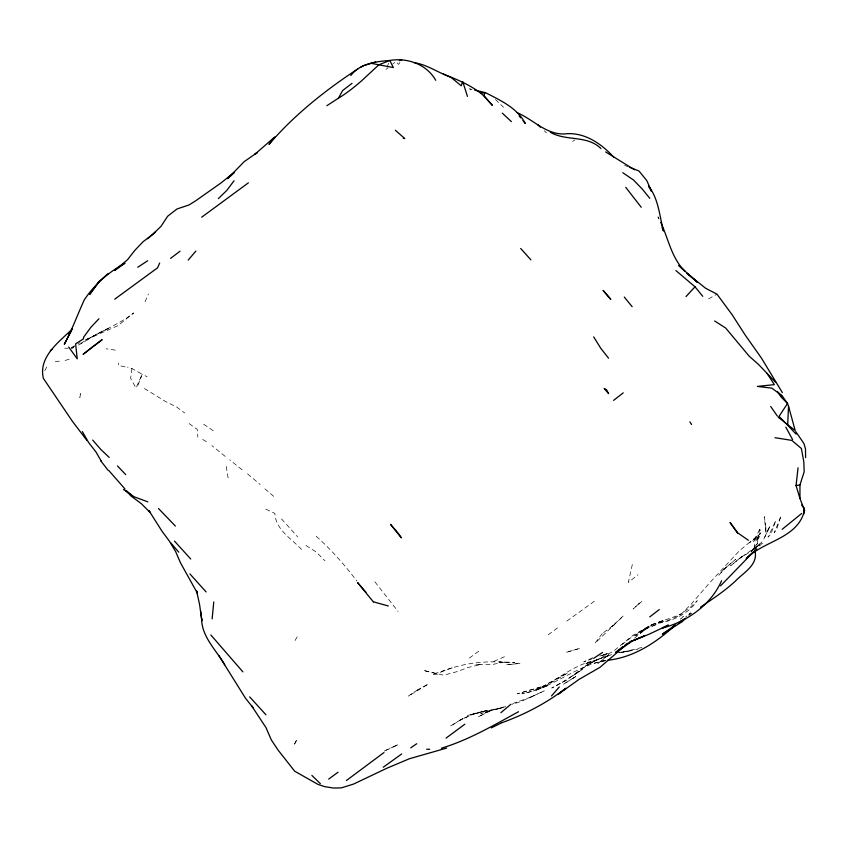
<?xml version="1.0" encoding="UTF-8"?>
<svg xmlns="http://www.w3.org/2000/svg" width="848" height="848" viewBox="0 0 848 848"><rect width="100%" height="100%" fill="white"/><g stroke="black" fill="none" stroke-linecap="round" stroke-linejoin="round"><path stroke-width="0.64" stroke-dasharray="4.24 3.18" d="M131.949 368.562L130.634 378.335L135.998 388.045L142.22 374.212L131.949 368.562L127.497 367.173M760.783 530.35L759.649 529.512L757.465 540.982L758.101 535.374L757.444 543.494L754.858 549.674M632.322 564.545L628.368 582.375L638.014 574.764M138.001 385.109L142.22 374.212L147.117 376.777M387.038 67.13L388.872 62.688M145.072 301.75L148.421 294.033M769.783 526.513L763.635 539.445L769.783 526.513L766.062 533.678M759.649 529.512L753.088 542.232L760.667 532.979L759.055 537.462L755.536 541.586L760.667 532.979L749.176 542.815L757.868 536.837L748.487 543.208L739.392 550.776L709.606 582.862L691.311 604.03L680.075 615.362L668.616 620.068L657.55 623.375C672.952 621.054 688.279 613.92 697.247 600.723L689.88 607.751L679.301 614.874L680.075 614.387C665.033 621.096 647.628 623.248 635.597 635.777L645.233 628.94L631.431 637.272L622.093 644.459M295.062 640.526L298.634 634.293M44.721 370.724L47.011 366.612M399.832 62.625L398.602 64.406L395.793 61.639L392.889 63.95M751.985 550.585L757.444 543.494L751.105 551.645M680.7 619.21L683.361 616.273L680.743 618.86M688.703 614.8L690.505 612.881L685.502 617.227M759.532 545.995L762.278 543.165L759.66 545.752M753.406 549.928L762.013 541.883L755.441 548.094L759.903 544.289L739.679 558.334L730.626 565.86L742.88 555.716L739.679 558.334L752.621 550.447M562.362 682.28L575.951 673.694L588.491 663.899L566.104 680.287L551.783 688.004L566.104 680.287M386.116 69.345L388.055 67.798M688.883 615.394L691.926 613.072M566.835 621.075L594.596 601.084M548.147 634.845L557.528 627.88M469.379 658.069L478.696 651.243M634.495 638.184L650.204 625.347L664.143 620.227L650.204 625.347L640.516 633.085L652.345 624.541L633.117 635.173L613.305 651.306L585.088 666.274L596.981 659.691L611.567 654.656L596.981 659.691L589.795 663.221L599.61 658.801L584.802 663.984L596.25 660.253C568.52 665.108 549.705 689.138 521.88 693.685C552.557 688.693 576.29 664.885 607.115 660.221M73.956 346.811L71.932 348.263L74.158 346.779M78.016 343.928L80.051 342.486M575.951 673.694L582.375 669.464L572.464 675.983M572.538 141.415L574.743 140.026M71.147 348.295L74.306 346.323M71.349 347.701L74.613 345.751M708.525 298.899L716.995 294.182M85.086 340.059L109.922 327.688L99.057 333.094L78.419 345.168C95.824 332.586 116.886 326.183 133.719 312.944L118.148 325.558L85.001 340.249M530.731 697.141L544.183 690.866L530.731 697.141L512.489 703.628M592.678 657.751L583.795 661.853L592.402 658.737M533.127 696.049L521.965 701.105L511.959 704.465M493.79 661.419L505.069 656.49M440.388 672.39C458.651 664.238 478.961 661.26 498.857 661.949L514.757 662.426L499.165 662.044L504.433 662.097L491.564 664.652L475.569 664.588L480.933 664.493L468.001 667.482L457.358 671.552L443.621 675.199L423.184 670.365L438.49 674.171L432.151 674.52L453.913 667.185M505.705 706.575L497.744 709.002L490.738 710.073L501.274 708.133L492.879 709.681L480.752 713.603L505.132 706.49M599.769 656.066L607.433 653.649L603.67 654.571M65.116 360.442L69.462 359.149M601.921 655.557L607.889 653.797L603.235 654.73M641.904 647.459L620.715 652.642L637.95 649.155M594.215 663.242L605.822 660.528M604.91 660.709L600.628 661.408M55.332 361.714L59.392 361.121M619.549 652.398L630.827 650.766L618.044 652.589M64.681 348.189L68.031 348.295M115.296 350.107L106.212 348.814M125.069 366.887L118.36 365.403L118.296 362.976M472.092 89.475L469.516 88.86L471.976 89.824M265.774 509.15L274.879 513.432C275.748 530.456 292.168 538.798 302.238 550.267M144.425 388.511L165.752 401.645L176.564 406.966L184.673 412.976M624.637 165.307L627.965 166.802M202.661 439.455L207.972 442.656M305.958 545.476L316.262 552.037L324.954 560.814M203.647 424.18L213.304 430.795M189.125 423.576L197.457 429.639L197.817 437.155M242.104 469.781L229.681 459.817M225.186 456.394L211.915 445.645M247.51 473.82L260.156 484.505M264.926 488.861L273.66 496.313M316.24 536.275C331.282 549.727 344.691 564.959 356.87 581.028M546.441 132.871L544.193 130.751M495.444 99.523L503.553 107.251M281.462 518.912L297.69 536.858M374.858 581.813L398.104 611.461M659.076 219.038L657.974 216.802L659.341 220.353M228.112 477.901L225.738 463.633M754.943 548.37L754.752 543.197L754.837 548.38M80.465 393.726L79.86 397.606L80.465 393.726M780.573 517.132L776.704 529.216L774.256 532.703L780.573 517.132M775.443 521.393L770.885 534.155L768.002 537.144L775.443 521.393M294.553 744.088L297.107 739.149L294.553 744.088M602.26 633.562L595.031 643.197L623.45 615.775L611.779 626.587L615.097 624.096L602.26 633.562M723.651 569.453L718.871 575.145L726.259 566.994L723.651 569.453L735.831 559.224L723.651 569.453M638.745 603.808L633.127 608.981L642.021 601.274L638.745 603.808M606.702 656.299L597.628 663.804L609.966 653.776L606.702 656.299M417.916 689.657L408.079 696.272L428.516 683.944L417.916 689.657M573.365 678.008L563.295 684.336L576.947 675.835L573.365 678.008M460.549 719.835L450.405 726.089L464.28 717.853L460.549 719.835L475.717 713.115L487.43 710.327L471.668 714.747L460.549 719.835M567.174 673.248L546.557 685.354L517.365 693.791L546.557 685.354L542.254 686.679L567.174 673.248M488.734 711.196L478.155 716.931L492.879 709.681L488.734 711.196M645.816 628.654L641.978 630.52L657.359 624.043L645.816 628.654M394.712 746.134L383.678 751.339L398.719 744.459L394.712 746.134M547.077 685.852L534.791 690.664L547.077 685.852M475.717 713.115L471.668 714.747L487.43 710.327L467.661 715.447L475.717 713.115M579.438 648.476L565.849 652.462L579.438 648.476M510.941 664.313L505.949 664.853L520.163 663.359L510.941 664.313M765.818 527.265L764.345 516.655L766.041 533.509L765.818 527.265"/><path stroke-width="1.27" d="M747.13 557.751C765.055 540.42 797.894 538.3 804.561 510.369L799.95 498.518L799.95 484.982L804.169 471.827L803.84 461.98L801.381 448.507L791.831 440.388L774.998 437.695M803.819 513.93L803.925 507.984L801.625 505.026M796.134 434.144L787.665 425.208L788.545 406.234L787.516 403.5L782.132 395.74L771.85 388.161L757.381 386.412L774.341 384.642L767.111 373.491M212.127 618.902L213.77 601.995M799.95 498.518L796.049 485.565L798.053 467.799M71.285 330.042C57.929 342.687 38.383 357.432 43.354 378.346L72.144 420.937L86.92 440.462M159.668 263.05L157.569 267.82L114.713 299.185M721.595 580.721C710.963 604.847 687.399 621.52 662.161 628.145L668.394 625.082L648.964 634.272L633.339 640.463L644.766 635.724L631.983 641.258L615.489 652.536L622.973 646.462M326.851 105.724L338.469 98.167L342.666 90.513L352.015 83.337M70.819 331.918L68.529 335.119L72.462 328.43L64.31 344.267C72.059 329.925 77.518 314.544 84.344 299.779C94.775 284.133 108.671 272.123 125.016 263.177L114.586 270.523L127.518 259.742L134.906 250.287L143.068 241.722L152.449 234.589L160.94 226.416L167.692 216.208L176.988 208.979L189.04 204.962L195.591 200.87L221.18 182.839L234.387 172.133M99.396 281.176L89.729 294.33L99.396 281.176L108.268 273.448M234.059 180.762L226.819 190.397L218.371 198.612M274.763 136.878L269.017 144.404C294.447 114.703 325.515 90.153 358.11 68.709M188.161 260.124L195.888 251.072M551.486 695.954L559.298 686.997M686.011 296.577L695.021 286.815L675.909 270.554M685.11 618.648L682.417 621.531L662.288 634.209L675.4 625.071C656.299 642.498 633.732 657.56 607.359 660.285M98.94 318.753L90.831 327.37L83.676 337.112L83.369 338.924L75.61 343.853L77.242 358.852L68.656 346.991M756.787 548.815L746.219 558.578M753.554 551.772L720.588 585.83M350.765 75.525C359.838 63.685 375.812 61.448 389.794 60.473C407.316 57.41 426.82 64.331 435.713 80.316M273.862 137.768L254.718 154.41L257.23 152.587L244.107 161.703L227.656 178.674L234.027 172.95M147.647 238.765L155.566 231.875M681.516 620.715L678.517 623.322L684.749 618.552M801.699 513.464L782.174 529.3M500.892 712.712L510.878 704.243M625.633 645.211L599.886 667.408L579.12 679.343L558.037 694.395L565.828 688.269C546.706 703.003 524.785 714.461 502.08 722.644M613.623 400.362L623.227 392.857M50.382 350.563L52.014 349.291M201.707 217.183L248.39 182.839M383.964 752.558L346.44 780.499M401.708 753.957L383.222 767.239M649.759 616.888L659.278 609.564M170.554 258.396L180.009 251.22M464.81 724.234L446.09 738.099M328.706 779.089L338.045 772.221M672.019 627.478L674.552 625.676M410.75 747.819L416.75 743.717M700.533 607.157C712.49 598.974 724.711 591.056 735.333 581.145C743.389 572.644 758.218 565.15 755.038 550.967M626.63 644.374L632.12 640.738M593.653 658.334L602.589 652.441M624.859 645.222L627.679 643.378M137.747 267.268L147.669 260.781M629.884 641.989L632.099 640.6M518.52 711.737C493.557 725.305 468.721 740.007 441.331 748.233M360.188 67.511L363.304 65.72L375.632 62.031M491.321 727.891L501.719 722.772M399.323 60.632L401.687 59.964M446.642 748.084L409.319 758.769L386.561 768.373L353.542 784.082L341.309 787.887L333.465 788.036L324.752 786.658L317.968 784.379L294.712 771.235L278.102 750.109L271.318 739.901L265.965 727.573L251.602 705.79L253.022 707.709L245.422 698.116L218.773 655.43M796.049 485.565L799.95 484.982M414.396 62.72C427.297 64.671 437.653 72.568 449.832 76.659C460.549 81.069 471.212 85.86 480.604 93.163L485.724 92.782C500.511 100.424 517.322 107.982 525.283 123.49L522.983 120.649M426.671 749.208L429.682 749.314M517.132 112.71C533.254 119.42 546.08 134.747 564.514 133.942C583.869 131.504 601.667 143.8 613.952 157.41M403.266 138.33L404.782 138.574L395.348 130.242M371.307 63.335L393.377 67.575L389.794 60.473L378.908 64.766L361.799 80.624A37.238 6.752 -40.6 0 1 338.469 98.167M474.668 90.089L484.971 92.549L483.869 95.835L492.328 105.322L484.208 96.121L480.604 93.163M373.459 601.836L388.31 605.981M147.817 501.857L134.164 496.801L123.49 489.519M629.417 167.204L638.979 170.999L646.823 180.624L651.402 191.118L648.656 186.189C658.62 199.047 659.5 215.816 663.433 231.006L662.065 227.455M550.352 132.277C566.22 141.51 587.007 134.8 600.935 148.57M443.144 73.882L451.518 77.762L461.195 85.786L462.743 81.631L467.46 96.396M605.652 151.94L634.611 169.801M714.652 320.979L725.665 328.017L749.229 356.234L758.589 364.523L775.613 382.342M622.771 172.695L633.456 179.977L642.063 188.807L649.791 198.315M748.381 540.293L737.824 532.915L730.022 522.485L737.484 533.074M778.125 417.142L795.191 430.551L788.545 406.234M686.859 273.183L705.557 288.214L716.995 294.182L732.153 314.767L745.159 335.002L761.546 358.248L782.344 392.592M687.77 274.01L697.215 282.161L678.739 265.435L684.993 271.508M126.299 490.557L131.906 495.561M502.302 113.144L511.386 121.624M537.568 124.539L540.409 127.2M109.169 457.401L100.679 449.334L92.686 440.059M311.884 775.443L320.332 783.605M781.591 395.772L777.266 391.543L781.093 396.981L787.516 403.5L779.036 416.379L787.665 425.208M175.377 526.067L158.491 508.503M126.002 490.769L131.154 496.08L141.362 503.712L150.107 512.457L148.824 510.422L161.979 531.166L169.271 540.992L175.61 551.539L180.624 563.083L197.478 593.356L196.609 591.014L199.598 604.656L201.845 620.694L200.647 610.995M117.469 465.923L125.695 474.615M520.693 248.475L530.89 259.838M189.899 573.905L206.096 591.936M249.683 696.897L265.943 714.79M125.048 489.042L108.968 470.714M190.726 559.012L174.487 541.098M242.878 671.86L210.823 634.94M170.734 542.879L178.748 552.175M365.88 592.222L357.655 582.661L373.364 601.889M685.099 271.434C671.499 258.195 668.457 238.871 660.74 222.377M624.287 297.076L632.142 306.69M695.021 286.815L702.748 296.312M519.135 115.911L520.672 117.808M625.782 187.366L641.226 207.262M608.557 358.195L600.808 348.337L593.685 336.9M100.689 460.729L108.184 470.407M770.694 406.468L777.34 416.061M795.763 431.621L803.957 443.578L805.494 448.931L805.6 457.655M689.88 421.891L691.597 424.488M224.741 664.737C216.081 650.013 201.58 636.615 201.591 618.446M101.156 460.994L95.962 451.963L88.468 442.285L82.351 431.579M785.82 427.159L792.551 439.529M803.925 507.984L804.561 510.369M92.262 347.129L83.115 354.326L102.173 339.635L92.262 347.129M606.574 389.932L604.189 388.448L608.652 393.663L606.574 389.932M610.698 299.259L603.214 290.535L610.698 299.259M398.496 533.699L390.536 524.35L401.38 537.855L398.496 533.699"/></g></svg>
